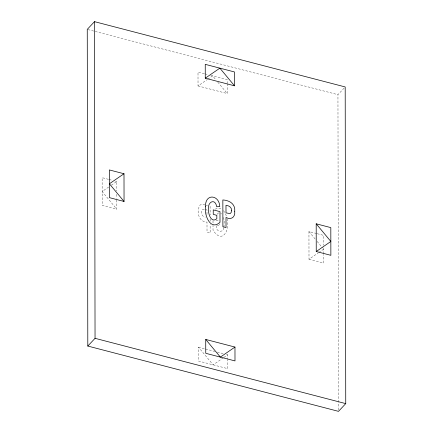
<?xml version="1.0" encoding="UTF-8"?>
<svg xmlns="http://www.w3.org/2000/svg" width="433" height="433" viewBox="0 0 433 433"><rect width="100%" height="100%" fill="white"/><g stroke="black" fill="none" stroke-linecap="round" stroke-linejoin="round"><path stroke-width="0.32" stroke-dasharray="2.17 1.62" d="M223.98 227.119L224.197 220.933L223.59 217.436M223.85 227.634C223.682 232.618 217.653 232.191 216.186 228.169L216.175 224.77L219.758 225.707L219.758 223.769M217.03 214.265L218.551 212.906L219.791 212.944M338.498 410.002L337.951 94.681L344.284 87.91M215.277 209.236C217.047 207.439 219.861 208.084 221.82 209.182M204.36 73.734L198.005 72.078L198.027 85.934L207.218 79.607M207.759 79.239L212.625 75.889L216.072 80.045M108.645 187.067L102.156 191.532L116.802 209.193L116.786 199.056M111.346 185.205L116.758 181.487L116.775 190.948M316.583 233.533L308.951 231.541L309 259.253L318.195 252.926M318.737 252.553L323.603 249.208L321.876 247.129M223.406 357.777L213.133 364.851L198.482 347.185L198.509 361.041L227.753 368.656L227.742 360.083M223.948 357.409L227.731 354.806L227.736 359.422M204.344 209.377L202.525 209.41C200.284 211.856 201.654 216.884 205.28 217.128M205.08 204.944L201.361 204.381L200.138 205.02C195.851 210.887 198.547 222.075 207.001 222.129L207.017 232.234L210.151 233.046L210.135 224.343M87.91 29.558L337.951 94.681M204.998 73.902L208.176 74.73M210.719 75.391L227.249 79.699L227.255 82.995M198.027 85.934L227.276 93.55L227.255 83.656M108.488 179.332L102.134 177.676L102.183 205.383L116.802 209.193M109.127 179.5L112.304 180.328M115.487 181.151L116.758 181.487M317.221 233.696L323.575 235.352L323.592 245.246M205.707 205.112L207.591 205.599M205.469 209.577L206.979 209.973L206.99 215.039M216.072 220.235L219.141 221.03M309 259.253L323.624 263.058L323.608 254.485M198.482 347.185L204.982 348.879M205.632 349.047L214.73 351.417M217.334 352.094L223.829 353.788M226.432 354.465L227.731 354.806M220.765 213.339L221.631 213.983M217.799 82.124L227.276 93.55M308.951 231.541L315.413 239.335M317.14 241.414L321.448 246.61M223.498 210.622L225.22 213.182L226.475 216.381M227.027 218.811C230.345 229.246 222.438 245.105 213.025 230.107L213.02 225.436M323.597 247.887L323.608 253.825M213.009 220.77L213.02 224.77M210.102 206.254L210.119 214.963M210.124 218.979L210.129 221.664M116.78 194.325L116.786 198.379"/><path stroke-width="0.65" d="M94.497 21.65L87.255 29.384L87.807 346.054L338.503 411.35L345.745 403.616L345.193 86.946L94.497 21.65L95.049 338.319L87.807 346.054M205.269 78.194L219.867 68.149L234.518 85.815L234.491 71.959L205.247 64.344L205.269 78.194L234.518 85.815M124 173.747L109.397 183.792L124.049 201.459L124 173.747L109.376 169.942L109.425 197.648L124.049 201.459M316.242 251.513L330.844 241.468L316.198 223.807L316.242 251.513L330.866 255.324L330.817 227.617L316.198 223.807M234.973 347.066L220.375 357.111L205.724 339.45L205.751 353.301L234.995 360.922L234.973 347.066L205.724 339.45M95.049 338.319L345.745 403.616M205.551 206.714C203.975 214.335 210.221 231.374 220.002 222.302L219.986 211.629L213.242 209.87L213.247 214.384L216.83 215.32L216.836 218.719C211.32 223.525 207.835 213.74 208.717 209.35C206.963 202.179 215.363 197.665 216.668 206.763L219.775 206.568C219.266 194.406 204.782 193.356 205.551 206.714M234.729 211.288C235.455 217.003 231.211 220.343 226.004 217.453L226.021 227.558L222.892 226.746L222.849 199.949C229.522 200.317 235.487 204.019 234.729 211.288M231.509 210.519L231.157 212.511L230.183 213.572L225.999 212.901L225.983 205.296C228.846 205.572 231.866 207.218 231.509 210.519"/></g></svg>
